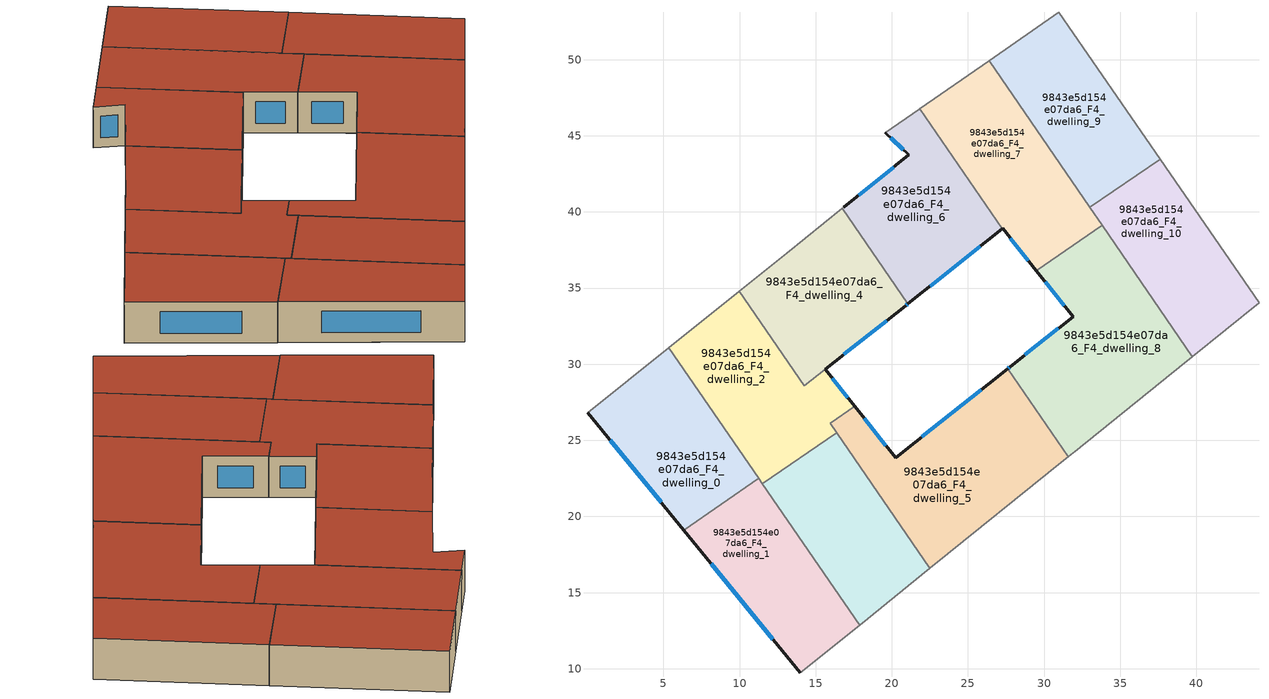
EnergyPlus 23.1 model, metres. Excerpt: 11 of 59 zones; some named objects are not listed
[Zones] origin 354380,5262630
9843e5d154e07da6_F4_dwelling_0
 floor to 9843e5d154e07da6_F3_dwelling_3 (EU_floor_Construction): 8.32,26.79 11.08,22.77 6.1,19.39 1.67,24.8 z12
 floor to 9843e5d154e07da6_F3_dwelling_2 (EU_floor_Construction): 5.36,31.09 8.32,26.79 1.67,24.8 0.01,26.83 z12
 floor to 9843e5d154e07da6_F3_dwelling_4 (EU_floor_Construction): 11.08,22.77 11.26,22.5 6.32,19.11 6.1,19.39 z12
 wall outside (EU_wall_Construction): 0.01,26.83 6.32,19.11 z12:15
 wall to 9843e5d154e07da6_F4_dwelling_1 (EU_wall_Construction): 6.32,19.11 11.26,22.5 z12:15
 wall adiabatic (EU_wall_Construction): 5.36,31.09 0.01,26.83 z12:15
 wall to 9843e5d154e07da6_F4_dwelling_2 (EU_wall_Construction): 11.26,22.5 5.36,31.09 z12:15
 window (EU_Window_Construction): 1.5,25.01 4.84,20.92 z12.7:14.3
 roof outside (EU_roof_Construction): 11.26,22.5 5.36,31.09 0.01,26.83 6.32,19.11 z15
9843e5d154e07da6_F4_dwelling_1
 floor to 9843e5d154e07da6_F3_dwelling_4 (EU_floor_Construction): 11.26,22.5 13.99,18.53 10.53,13.97 6.32,19.11 z12
 floor to 9843e5d154e07da6_F3_dwelling_5 (EU_floor_Construction): 13.99,18.53 17.18,13.89 16.32,11.61 14,9.73 10.53,13.97 z12
 floor to 9843e5d154e07da6_F3_dwelling_6 (EU_floor_Construction): 17.18,13.89 17.88,12.87 16.32,11.61 z12
 wall outside (EU_wall_Construction): 6.32,19.11 14,9.73 z12:15
 wall adiabatic (EU_wall_Construction): 14,9.73 17.88,12.87 z12:15
 wall to 9843e5d154e07da6_F4_dwelling_3 (EU_wall_Construction): 17.88,12.87 11.5,22.16 z12:15
 wall to 9843e5d154e07da6_F4_dwelling_2 (EU_wall_Construction): 11.5,22.16 11.26,22.5 z12:15
 window (EU_Window_Construction): 8.12,16.91 12.19,11.93 z12.7:14.3
 roof outside (EU_roof_Construction): 17.88,12.87 11.26,22.5 6.32,19.11 14,9.73 z15
9843e5d154e07da6_F4_dwelling_10
 floor to 9843e5d154e07da6_F3_dwelling_9 (EU_floor_Construction): 37.61,43.47 42.09,36.96 36.48,35.25 33.1,40.18 33.85,40.89 z12
 floor to 9843e5d154e07da6_F3_dwelling_8 (EU_floor_Construction): 42.09,36.96 44.11,34.02 39.74,30.5 36.48,35.25 z12
 floor to 9843e5d154e07da6_F3_dwelling_10 (EU_floor_Construction): 33.85,40.89 33.1,40.18 33.01,40.31 z12
 wall adiabatic (EU_wall_Construction): 39.74,30.5 44.11,34.02 37.61,43.47 z12:15
 wall to 9843e5d154e07da6_F4_dwelling_9 (EU_wall_Construction): 37.61,43.47 33.01,40.31 z12:15
 wall to 9843e5d154e07da6_F4_dwelling_8 (EU_wall_Construction): 33.83,39.11 39.74,30.5 z12:15
 wall to 9843e5d154e07da6_F4_dwelling_7 (EU_wall_Construction): 33.01,40.31 33.83,39.11 z12:15
 roof outside (EU_roof_Construction): 44.11,34.02 37.61,43.47 33.01,40.31 39.74,30.5 z15
9843e5d154e07da6_F4_dwelling_2
 floor to 9843e5d154e07da6_F3_dwelling_2 (EU_floor_Construction): 15.61,29.66 16.07,29.09 8.32,26.79 5.36,31.09 6.39,31.91 12.09,31.74 14.26,28.58 z12
 floor to 9843e5d154e07da6_F3_dwelling_3 (EU_floor_Construction): 16.07,29.09 17.55,27.24 15.94,26.13 15.96,26.09 11.08,22.77 8.32,26.79 z12
 floor to 9843e5d154e07da6_F3_dwelling_1 (EU_floor_Construction): 9.99,34.79 12.08,31.74 6.39,31.91 z12
 floor to 9843e5d154e07da6_F3_dwelling_4 (EU_floor_Construction): 15.96,26.09 16.37,25.51 11.5,22.16 11.08,22.77 z12
 wall outside (EU_wall_Construction): 17.55,27.24 15.61,29.66 z12:15
 wall to 9843e5d154e07da6_F4_dwelling_5 (EU_wall_Construction): 16.37,25.51 15.94,26.13 17.55,27.24 z12:15
 wall to 9843e5d154e07da6_F4_dwelling_3 (EU_wall_Construction): 11.5,22.16 16.37,25.51 z12:15
 wall adiabatic (EU_wall_Construction): 9.99,34.79 5.36,31.09 z12:15
 wall to 9843e5d154e07da6_F4_dwelling_4 (EU_wall_Construction): 14.25,28.59 9.99,34.79 / 15.61,29.66 14.26,28.58 z12:15
 window (EU_Window_Construction): 17.1,27.81 16.07,29.09 z12.7:14.3
 roof outside (EU_roof_Construction): 16.37,25.51 15.94,26.13 17.55,27.24 15.61,29.66 14.26,28.58 9.99,34.79 5.36,31.09 11.5,22.16 z15
9843e5d154e07da6_F4_dwelling_3
 floor to 9843e5d154e07da6_F3_dwelling_5 (EU_floor_Construction): 17.75,23.49 19.72,20.64 17.18,13.89 13.99,18.53 z12
 floor to 9843e5d154e07da6_F3_dwelling_4 (EU_floor_Construction): 16.37,25.51 17.75,23.49 13.99,18.53 11.5,22.16 z12
 floor to 9843e5d154e07da6_F3_dwelling_6 (EU_floor_Construction): 19.72,20.63 22.5,16.59 17.88,12.87 17.18,13.89 z12
 wall adiabatic (EU_wall_Construction): 17.88,12.87 22.5,16.59 z12:15
 wall to 9843e5d154e07da6_F4_dwelling_5 (EU_wall_Construction): 22.5,16.59 16.37,25.51 z12:15
 roof outside (EU_roof_Construction): 22.5,16.59 16.37,25.51 11.5,22.16 17.88,12.87 z15
9843e5d154e07da6_F4_dwelling_4
 floor to 9843e5d154e07da6_F3_dwelling_1 (EU_floor_Construction): 18.42,37.81 21.05,33.98 18.01,31.56 12.08,31.74 9.99,34.79 13.11,37.27 16.55,40.06 z12
 floor to 9843e5d154e07da6_F3_dwelling_0 (EU_floor_Construction): 16.76,40.23 18.42,37.81 16.55,40.06 z12
 floor adiabatic (EU_floor_Construction): 18.01,31.56 14.25,28.59 12.09,31.74 z12
 wall outside (EU_wall_Construction): 15.61,29.66 20.9,33.85 21.05,33.98 z12:15
 wall to 9843e5d154e07da6_F4_dwelling_6 (EU_wall_Construction): 21.05,33.98 16.76,40.23 z12:15
 wall adiabatic (EU_wall_Construction): 16.76,40.23 13.11,37.27 9.99,34.79 z12:15
 window (EU_Window_Construction): 20.93,33.88 21.02,33.95 / 16.85,30.65 19.66,32.87 z12.7:14.3
 roof outside (EU_roof_Construction): 20.9,33.85 21.05,33.98 16.76,40.23 13.11,37.27 9.99,34.79 14.25,28.59 z15
9843e5d154e07da6_F4_dwelling_5
 floor to 9843e5d154e07da6_F3_dwelling_6 (EU_floor_Construction): 24.9,27.56 27.06,20.27 22.5,16.59 19.72,20.64 20.71,23.28 20.25,23.86 z12
 floor to 9843e5d154e07da6_F3_dwelling_7 (EU_floor_Construction): 27.61,29.71 31.58,23.92 31.47,23.82 27.06,20.27 24.9,27.56 z12
 floor to 9843e5d154e07da6_F3_dwelling_5 (EU_floor_Construction): 19.23,25.13 20.71,23.28 19.72,20.64 17.76,23.49 19.12,25.28 z12
 floor to 9843e5d154e07da6_F3_dwelling_3 (EU_floor_Construction): 17.55,27.24 17.58,27.2 15.96,26.09 15.94,26.13 z12
 floor to 9843e5d154e07da6_F3_dwelling_4 (EU_floor_Construction): 17.58,27.2 19.11,25.28 17.76,23.49 15.96,26.09 z12
 wall outside (EU_wall_Construction): 27.6,29.71 20.25,23.86 17.55,27.24 z12:15
 wall to 9843e5d154e07da6_F4_dwelling_8 (EU_wall_Construction): 31.58,23.92 27.6,29.71 z12:15
 wall adiabatic (EU_wall_Construction): 22.5,16.59 31.47,23.82 31.58,23.92 z12:15
 window (EU_Window_Construction): 19.61,24.66 18.19,26.44 / 25.88,28.34 21.98,25.24 z12.7:14.3
 roof outside (EU_roof_Construction): 31.47,23.82 31.58,23.92 27.6,29.71 20.25,23.86 17.55,27.24 15.94,26.13 22.5,16.59 z15
9843e5d154e07da6_F4_dwelling_6
 floor to 9843e5d154e07da6_F3_dwelling_0 (EU_floor_Construction): 21.83,46.77 24.63,42.7 24.15,36.43 21.39,34.24 18.42,37.81 16.76,40.23 16.82,40.28 21.11,43.76 19.57,45.2 21.79,46.74 z12
 floor to 9843e5d154e07da6_F3_dwelling_1 (EU_floor_Construction): 18.42,37.81 21.39,34.24 21.05,33.98 z12
 floor to 9843e5d154e07da6_F3_dwelling_11 (EU_floor_Construction): 24.63,42.7 27.13,39.06 26.96,38.66 24.15,36.43 z12
 floor adiabatic (EU_floor_Construction): 27.13,39.06 27.24,38.89 26.96,38.66 z12
 wall outside (EU_wall_Construction): 19.57,45.2 21.11,43.76 16.84,40.29 / 21.05,33.98 27.24,38.89 z12:15
 wall adiabatic (EU_wall_Construction): 21.83,46.77 21.79,46.74 19.57,45.2 / 16.84,40.29 16.76,40.23 z12:15
 wall to 9843e5d154e07da6_F4_dwelling_7 (EU_wall_Construction): 27.24,38.89 21.83,46.77 z12:15
 window (EU_Window_Construction): 19.93,44.86 20.75,44.1 / 22.51,35.13 25.79,37.74 / 20.11,42.94 17.84,41.11 z12.7:14.3
 roof outside (EU_roof_Construction): 27.24,38.89 21.83,46.77 21.79,46.74 19.57,45.2 21.11,43.76 16.84,40.29 16.76,40.23 21.05,33.98 z15
9843e5d154e07da6_F4_dwelling_7
 floor to 9843e5d154e07da6_F3_dwelling_11 (EU_floor_Construction): 26.39,49.94 29.76,45.03 27.13,39.06 24.63,42.7 25.12,49.05 z12
 floor to 9843e5d154e07da6_F3_dwelling_0 (EU_floor_Construction): 25.12,49.05 24.63,42.7 21.83,46.77 z12
 floor to 9843e5d154e07da6_F3_dwelling_10 (EU_floor_Construction): 29.76,45.03 33.1,40.18 29.2,36.51 27.27,38.91 27.24,38.89 27.13,39.06 z12
 floor to 9843e5d154e07da6_F3_dwelling_9 (EU_floor_Construction): 33.1,40.18 33.83,39.11 29.49,36.13 29.2,36.51 z12
 wall outside (EU_wall_Construction): 27.24,38.89 27.27,38.91 29.49,36.13 z12:15
 wall adiabatic (EU_wall_Construction): 26.39,49.94 21.83,46.77 z12:15
 wall to 9843e5d154e07da6_F4_dwelling_8 (EU_wall_Construction): 29.49,36.13 33.83,39.11 z12:15
 wall to 9843e5d154e07da6_F4_dwelling_9 (EU_wall_Construction): 33.01,40.31 26.39,49.94 z12:15
 window (EU_Window_Construction): 27.79,38.26 28.97,36.79 z12.7:14.3
 roof outside (EU_roof_Construction): 33.83,39.11 26.39,49.94 21.83,46.77 27.24,38.89 27.27,38.91 29.49,36.13 z15
9843e5d154e07da6_F4_dwelling_8
 floor to 9843e5d154e07da6_F3_dwelling_7 (EU_floor_Construction): 37.83,28.95 32.36,24.55 32.01,24.26 31.9,24.17 31.58,23.92 27.61,29.71 27.62,29.72 27.76,29.83 28.65,30.54 z12
 floor to 9843e5d154e07da6_F3_dwelling_8 (EU_floor_Construction): 36.48,35.25 39.74,30.5 37.83,28.95 28.65,30.54 31.9,33.12 31.43,33.72 z12
 floor to 9843e5d154e07da6_F3_dwelling_9 (EU_floor_Construction): 33.83,39.11 36.48,35.25 31.43,33.72 29.49,36.13 z12
 wall outside (EU_wall_Construction): 29.49,36.13 31.9,33.12 27.76,29.83 27.6,29.71 z12:15
 wall adiabatic (EU_wall_Construction): 31.58,23.92 31.9,24.17 32.01,24.26 32.36,24.55 39.74,30.5 z12:15
 window (EU_Window_Construction): 30.93,32.35 28.73,30.61 / 30.06,35.43 31.34,33.83 / 27.73,29.8 27.64,29.74 z12.7:14.3
 roof outside (EU_roof_Construction): 39.74,30.5 33.83,39.11 29.49,36.13 31.9,33.12 27.76,29.83 27.6,29.71 31.58,23.92 31.9,24.17 32.01,24.26 32.36,24.55 z15
9843e5d154e07da6_F4_dwelling_9
 floor to 9843e5d154e07da6_F3_dwelling_9 (EU_floor_Construction): 37.21,44.05 37.61,43.47 33.85,40.89 z12
 floor adiabatic (EU_floor_Construction): 30.97,53.12 37.61,43.47 37.21,44.05 33.85,40.89 33.01,40.31 26.39,49.94 z12
 wall adiabatic (EU_wall_Construction): 37.61,43.47 30.97,53.12 26.39,49.94 z12:15
 roof outside (EU_roof_Construction): 37.61,43.47 30.97,53.12 26.39,49.94 33.01,40.31 z15
[Building]
EU S2 Campaign: North Axis=0; Terrain=City; Solar Distribution=FullExterior
[Site:Location]
Budapest.Ferenc.Liszt.Intl.AP: Latitude=47.437; Longitude=19.256; Time Zone=1; Elevation=185
[SizingPeriod:WeatherFileDays]
AnnualSizingPeriod: Begin Month=1; Begin Day of Month=1; End Month=12; End Day of Month=31; Day of Week for Start Day=Monday; Use Weather File Daylight Saving Period=No; Use Weather File Rain and Snow Indicators=No
[MATERIAL]
EU_InternalMass_Material: Roughness=MediumRough; Thickness=0.1; Conductivity=1; Density=1800; Specific Heat=900; Thermal Absorptance=0.9; Solar Absorptance=0.7; Visible Absorptance=0.7
[MATERIAL:NOMASS] Roughness=MediumRough; Thermal Absorptance=0.9; Solar Absorptance=0.7; Visible Absorptance=0.7
Name | Thermal Resistance
EU_wall_NoMass | 0.832559
EU_roof_NoMass | 1.39638
EU_floor_NoMass | 0.872794
[WINDOWMATERIAL:SIMPLEGLAZINGSYSTEM]
EU_Window_SimpleGlazing: UFactor=2.79869; Solar Heat Gain Coefficient=0.75; Visible Transmittance=0.75
[CONSTRUCTION]
EU_wall_Construction: EU_wall_NoMass
EU_roof_Construction: EU_roof_NoMass
EU_floor_Construction: EU_floor_NoMass
EU_Window_Construction: EU_Window_SimpleGlazing
EU_InternalMass_Construction: EU_InternalMass_Material
[ZONE] Type=1; Multiplier=1; Ceiling Height=autocalculate; Floor Area=autocalculate; Part of Total Floor Area=Yes
Name | Volume
9843e5d154e07da6_F4_dwelling_0; 9843e5d154e07da6_F4_dwelling_9 | 195.89
9843e5d154e07da6_F4_dwelling_1 | 195.901
9843e5d154e07da6_F4_dwelling_10 | 195.883
9843e5d154e07da6_F4_dwelling_2 | 212.687
9843e5d154e07da6_F4_dwelling_3 | 195.886
9843e5d154e07da6_F4_dwelling_4 | 196.074
9843e5d154e07da6_F4_dwelling_5 | 274.69
9843e5d154e07da6_F4_dwelling_6 | 195.319
9843e5d154e07da6_F4_dwelling_7 | 216.747
9843e5d154e07da6_F4_dwelling_8 | 275.565
[INTERNALMASS] Construction=EU_InternalMass_Construction
Name | Zone or ZoneList | Surface Area
9843e5d154e07da6_F4_dwelling_0_EU_InternalMass | 9843e5d154e07da6_F4_dwelling_0 | 65.2968
9843e5d154e07da6_F4_dwelling_1_EU_InternalMass | 9843e5d154e07da6_F4_dwelling_1 | 65.3001
9843e5d154e07da6_F4_dwelling_2_EU_InternalMass | 9843e5d154e07da6_F4_dwelling_2 | 70.8956
9843e5d154e07da6_F4_dwelling_3_EU_InternalMass | 9843e5d154e07da6_F4_dwelling_3 | 65.2956
9843e5d154e07da6_F4_dwelling_4_EU_InternalMass | 9843e5d154e07da6_F4_dwelling_4 | 65.3774
9843e5d154e07da6_F4_dwelling_5_EU_InternalMass | 9843e5d154e07da6_F4_dwelling_5 | 91.5625
9843e5d154e07da6_F4_dwelling_6_EU_InternalMass | 9843e5d154e07da6_F4_dwelling_6 | 65.1078
9843e5d154e07da6_F4_dwelling_7_EU_InternalMass | 9843e5d154e07da6_F4_dwelling_7 | 72.2455
9843e5d154e07da6_F4_dwelling_8_EU_InternalMass | 9843e5d154e07da6_F4_dwelling_8 | 91.8523
9843e5d154e07da6_F4_dwelling_9_EU_InternalMass | 9843e5d154e07da6_F4_dwelling_9 | 65.2967
9843e5d154e07da6_F4_dwelling_10_EU_InternalMass | 9843e5d154e07da6_F4_dwelling_10 | 65.2944
[OTHEREQUIPMENT] Fuel Type=Electricity; Design Level Calculation Method=Watts/Area; Power per Zone Floor Area=1; Fraction Latent=0; Fraction Radiant=0; Fraction Lost=0; Carbon Dioxide Generation Rate=0; EndUse Subcategory=EU_Step8_InternalGains
Name | Zone or ZoneList or Space or SpaceList | Schedule
EU_Step8_InternalGain_9843e5d154e07da6_F4_dwelling_0_f000 | 9843e5d154e07da6_F4_dwelling_0 | EU_Step8_GainSchedule_9843e5d154e07da6_F4_dwelling_0_f000
EU_Step8_InternalGain_9843e5d154e07da6_F4_dwelling_1_f000 | 9843e5d154e07da6_F4_dwelling_1 | EU_Step8_GainSchedule_9843e5d154e07da6_F4_dwelling_1_f000
EU_Step8_InternalGain_9843e5d154e07da6_F4_dwelling_2_f000 | 9843e5d154e07da6_F4_dwelling_2 | EU_Step8_GainSchedule_9843e5d154e07da6_F4_dwelling_2_f000
EU_Step8_InternalGain_9843e5d154e07da6_F4_dwelling_3_f000 | 9843e5d154e07da6_F4_dwelling_3 | EU_Step8_GainSchedule_9843e5d154e07da6_F4_dwelling_3_f000
EU_Step8_InternalGain_9843e5d154e07da6_F4_dwelling_4_f000 | 9843e5d154e07da6_F4_dwelling_4 | EU_Step8_GainSchedule_9843e5d154e07da6_F4_dwelling_4_f000
EU_Step8_InternalGain_9843e5d154e07da6_F4_dwelling_5_f000 | 9843e5d154e07da6_F4_dwelling_5 | EU_Step8_GainSchedule_9843e5d154e07da6_F4_dwelling_5_f000
EU_Step8_InternalGain_9843e5d154e07da6_F4_dwelling_6_f000 | 9843e5d154e07da6_F4_dwelling_6 | EU_Step8_GainSchedule_9843e5d154e07da6_F4_dwelling_6_f000
EU_Step8_InternalGain_9843e5d154e07da6_F4_dwelling_7_f000 | 9843e5d154e07da6_F4_dwelling_7 | EU_Step8_GainSchedule_9843e5d154e07da6_F4_dwelling_7_f000
EU_Step8_InternalGain_9843e5d154e07da6_F4_dwelling_8_f000 | 9843e5d154e07da6_F4_dwelling_8 | EU_Step8_GainSchedule_9843e5d154e07da6_F4_dwelling_8_f000
EU_Step8_InternalGain_9843e5d154e07da6_F4_dwelling_9_f000 | 9843e5d154e07da6_F4_dwelling_9 | EU_Step8_GainSchedule_9843e5d154e07da6_F4_dwelling_9_f000
EU_Step8_InternalGain_9843e5d154e07da6_F4_dwelling_10_f000 | 9843e5d154e07da6_F4_dwelling_10 | EU_Step8_GainSchedule_9843e5d154e07da6_F4_dwelling_10_f000
[ZONEVENTILATION:DESIGNFLOWRATE] Schedule=EU_AlwaysOn; Design Flow Rate Calculation Method=AirChanges/Hour; Air Changes per Hour=0.475469; Ventilation Type=Natural; Fan Pressure Rise=0; Fan Total Efficiency=1; Constant Term Coefficient=1; Temperature Term Coefficient=0; Velocity Term Coefficient=0; Velocity Squared Term Coefficient=0; Minimum Indoor Temperature=-100; Maximum Indoor Temperature=100; Delta Temperature=-100; Minimum Outdoor Temperature=-100; Maximum Outdoor Temperature=100; Maximum Wind Speed=40
Name | Zone or ZoneList or Space or SpaceList
EU_ConstantAir_9843e5d154e07da6_F4_dwelling_0 | 9843e5d154e07da6_F4_dwelling_0
EU_ConstantAir_9843e5d154e07da6_F4_dwelling_1 | 9843e5d154e07da6_F4_dwelling_1
EU_ConstantAir_9843e5d154e07da6_F4_dwelling_2 | 9843e5d154e07da6_F4_dwelling_2
EU_ConstantAir_9843e5d154e07da6_F4_dwelling_3 | 9843e5d154e07da6_F4_dwelling_3
EU_ConstantAir_9843e5d154e07da6_F4_dwelling_4 | 9843e5d154e07da6_F4_dwelling_4
EU_ConstantAir_9843e5d154e07da6_F4_dwelling_5 | 9843e5d154e07da6_F4_dwelling_5
EU_ConstantAir_9843e5d154e07da6_F4_dwelling_6 | 9843e5d154e07da6_F4_dwelling_6
EU_ConstantAir_9843e5d154e07da6_F4_dwelling_7 | 9843e5d154e07da6_F4_dwelling_7
EU_ConstantAir_9843e5d154e07da6_F4_dwelling_8 | 9843e5d154e07da6_F4_dwelling_8
EU_ConstantAir_9843e5d154e07da6_F4_dwelling_9 | 9843e5d154e07da6_F4_dwelling_9
EU_ConstantAir_9843e5d154e07da6_F4_dwelling_10 | 9843e5d154e07da6_F4_dwelling_10
[HVACTEMPLATE:ZONE:IDEALLOADSAIRSYSTEM] System Availability Schedule=EU_AlwaysOn; Maximum Heating Supply Air Temperature=50; Minimum Cooling Supply Air Temperature=13; Maximum Heating Supply Air Humidity Ratio=0.0156; Minimum Cooling Supply Air Humidity Ratio=0.0077; Heating Limit=NoLimit; Cooling Limit=NoLimit; Heating Availability Schedule=EU_AlwaysOn; Cooling Availability Schedule=EU_CoolingOff; Dehumidification Control Type=ConstantSensibleHeatRatio; Cooling Sensible Heat Ratio=0.7; Dehumidification Setpoint=60; Humidification Control Type=None; Humidification Setpoint=30; Outdoor Air Method=None; Outdoor Air Flow Rate per Person=0.00944; Outdoor Air Flow Rate per Zone Floor Area=0; Outdoor Air Flow Rate per Zone=0; Demand Controlled Ventilation Type=None; Outdoor Air Economizer Type=NoEconomizer; Heat Recovery Type=None; Sensible Heat Recovery Effectiveness=0.7; Latent Heat Recovery Effectiveness=0.65
Name | Template Thermostat
9843e5d154e07da6_F4_dwelling_0 | EU_HeatOnly_9843e5d154e07da6_F4_dwelling_0
9843e5d154e07da6_F4_dwelling_1 | EU_HeatOnly_9843e5d154e07da6_F4_dwelling_1
9843e5d154e07da6_F4_dwelling_2 | EU_HeatOnly_9843e5d154e07da6_F4_dwelling_2
9843e5d154e07da6_F4_dwelling_3 | EU_HeatOnly_9843e5d154e07da6_F4_dwelling_3
9843e5d154e07da6_F4_dwelling_4 | EU_HeatOnly_9843e5d154e07da6_F4_dwelling_4
9843e5d154e07da6_F4_dwelling_5 | EU_HeatOnly_9843e5d154e07da6_F4_dwelling_5
9843e5d154e07da6_F4_dwelling_6 | EU_HeatOnly_9843e5d154e07da6_F4_dwelling_6
9843e5d154e07da6_F4_dwelling_7 | EU_HeatOnly_9843e5d154e07da6_F4_dwelling_7
9843e5d154e07da6_F4_dwelling_8 | EU_HeatOnly_9843e5d154e07da6_F4_dwelling_8
9843e5d154e07da6_F4_dwelling_9 | EU_HeatOnly_9843e5d154e07da6_F4_dwelling_9
9843e5d154e07da6_F4_dwelling_10 | EU_HeatOnly_9843e5d154e07da6_F4_dwelling_10
[SIZING:ZONE] Zone Cooling Design Supply Air Temperature Input Method=SupplyAirTemperature; Zone Cooling Design Supply Air Temperature=13; Zone Heating Design Supply Air Temperature Input Method=SupplyAirTemperature; Zone Heating Design Supply Air Temperature=50; Zone Cooling Design Supply Air Humidity Ratio=0.008; Zone Heating Design Supply Air Humidity Ratio=0.008; Cooling Design Air Flow Method=DesignDay; Cooling Design Air Flow Rate=0; Cooling Minimum Air Flow per Zone Floor Area=0.000762; Cooling Minimum Air Flow=0; Cooling Minimum Air Flow Fraction=0.2; Heating Design Air Flow Method=DesignDay; Heating Design Air Flow Rate=0; Heating Maximum Air Flow per Zone Floor Area=0.002032; Heating Maximum Air Flow=0.141576; Heating Maximum Air Flow Fraction=0.3; Account for Dedicated Outdoor Air System=No; Dedicated Outdoor Air System Control Strategy=NeutralSupplyAir; Dedicated Outdoor Air Low Setpoint Temperature for Design=autosize; Dedicated Outdoor Air High Setpoint Temperature for Design=autosize; Zone Load Sizing Method=Sensible Load Only No Latent Load; Zone Latent Cooling Design Supply Air Humidity Ratio Input Method=HumidityRatioDifference; Zone Cooling Design Supply Air Humidity Ratio Difference=0.005; Zone Latent Heating Design Supply Air Humidity Ratio Input Method=HumidityRatioDifference; Zone Humidification Design Supply Air Humidity Ratio Difference=0.005
9843e5d154e07da6_F4_dwelling_0; 9843e5d154e07da6_F4_dwelling_1; 9843e5d154e07da6_F4_dwelling_2; 9843e5d154e07da6_F4_dwelling_3; 9843e5d154e07da6_F4_dwelling_4; 9843e5d154e07da6_F4_dwelling_5; 9843e5d154e07da6_F4_dwelling_6; 9843e5d154e07da6_F4_dwelling_7; 9843e5d154e07da6_F4_dwelling_8; 9843e5d154e07da6_F4_dwelling_9; 9843e5d154e07da6_F4_dwelling_10
[SCHEDULE:CONSTANT]
Name | Hourly Value
EU_AlwaysOn | 1
EU_CoolingOff | 0
[SCHEDULE:FILE] Column Number=1; Rows to Skip at Top=0; Number of Hours of Data=8760; Column Separator=Comma; Interpolate to Timestep=No; Minutes per Item=60; Adjust Schedule for Daylight Savings=Yes
Name | File
EU_Step8_GainSchedule_9843e5d154e07da6_F4_dwelling_0_f000 | ../../schedules/9843e5d154e07da6/9843e5d154e07da6_F4_dwelling_0_f000_gain.csv
EU_Step8_GainSchedule_9843e5d154e07da6_F4_dwelling_1_f000 | ../../schedules/9843e5d154e07da6/9843e5d154e07da6_F4_dwelling_1_f000_gain.csv
EU_Step8_GainSchedule_9843e5d154e07da6_F4_dwelling_2_f000 | ../../schedules/9843e5d154e07da6/9843e5d154e07da6_F4_dwelling_2_f000_gain.csv
EU_Step8_GainSchedule_9843e5d154e07da6_F4_dwelling_3_f000 | ../../schedules/9843e5d154e07da6/9843e5d154e07da6_F4_dwelling_3_f000_gain.csv
EU_Step8_GainSchedule_9843e5d154e07da6_F4_dwelling_4_f000 | ../../schedules/9843e5d154e07da6/9843e5d154e07da6_F4_dwelling_4_f000_gain.csv
EU_Step8_GainSchedule_9843e5d154e07da6_F4_dwelling_5_f000 | ../../schedules/9843e5d154e07da6/9843e5d154e07da6_F4_dwelling_5_f000_gain.csv
EU_Step8_GainSchedule_9843e5d154e07da6_F4_dwelling_6_f000 | ../../schedules/9843e5d154e07da6/9843e5d154e07da6_F4_dwelling_6_f000_gain.csv
EU_Step8_GainSchedule_9843e5d154e07da6_F4_dwelling_7_f000 | ../../schedules/9843e5d154e07da6/9843e5d154e07da6_F4_dwelling_7_f000_gain.csv
EU_Step8_GainSchedule_9843e5d154e07da6_F4_dwelling_8_f000 | ../../schedules/9843e5d154e07da6/9843e5d154e07da6_F4_dwelling_8_f000_gain.csv
EU_Step8_GainSchedule_9843e5d154e07da6_F4_dwelling_9_f000 | ../../schedules/9843e5d154e07da6/9843e5d154e07da6_F4_dwelling_9_f000_gain.csv
EU_Step8_GainSchedule_9843e5d154e07da6_F4_dwelling_10_f000 | ../../schedules/9843e5d154e07da6/9843e5d154e07da6_F4_dwelling_10_f000_gain.csv
